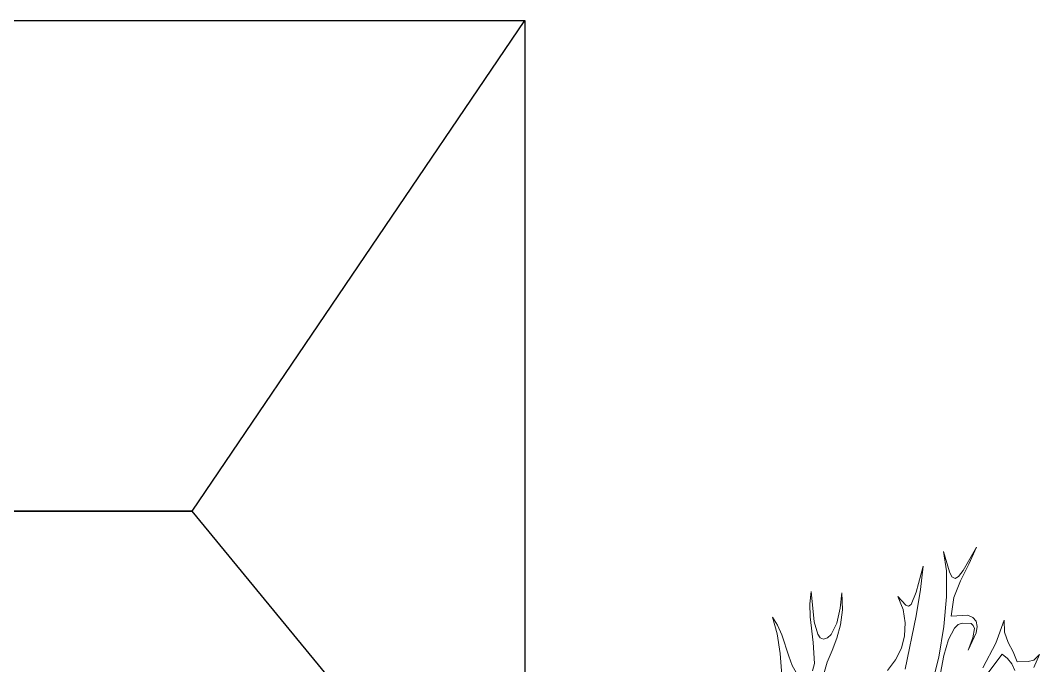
# Model space of a CAD drawing. Header units: inches. Extents: x -885 to 26362, y -28010 to 990.
# Drawn here: x 4303.903 to 4305.366, y -2377.443 to -2376.516 of the extents above; entities that cross this region are included whole.
import ezdxf

# ---------------------------------------------------------------- set-up
doc = ezdxf.new("R2010")
doc.units = ezdxf.units.IN
doc.header["$MEASUREMENT"] = 0
doc.layers.add('Text', color=7, linetype='Continuous')
doc.layers.add('TREE', color=3, linetype='Continuous', lineweight=15)

# ---------------------------------------------------------------- blocks, each defined once
blk = doc.blocks.new('tree2')
at = {"layer": 'TREE'}
for points in [[(5207.1488, 5948.7163), (5207.1525, 5948.736), (5207.1577, 5948.7539), (5207.1642, 5948.7665), (5207.1682, 5948.7705), (5207.1728, 5948.772), (5207.1827, 5948.7717), (5207.1851, 5948.7693), (5207.1864, 5948.7659), (5207.1848, 5948.7557), (5207.1796, 5948.7419), (5207.1882, 5948.761), (5207.1894, 5948.7684), (5207.1882, 5948.7742), (5207.1848, 5948.7782), (5207.179, 5948.7807), (5207.1605, 5948.7798), (5207.1633, 5948.8004), (5207.171, 5948.8192), (5207.1802, 5948.8379), (5207.1888, 5948.8567), (5207.1737, 5948.8306), (5207.1685, 5948.8241), (5207.1648, 5948.8216), (5207.1614, 5948.8235), (5207.1586, 5948.829), (5207.1519, 5948.8518), (5207.1553, 5948.8302), (5207.1553, 5948.8013), (5207.1522, 5948.7684), (5207.1466, 5948.7342), (5207.1386, 5948.7018)], [(5207.1094, 5948.7206), (5207.1214, 5948.7801), (5207.1263, 5948.8093), (5207.1294, 5948.8355), (5207.1217, 5948.8065), (5207.1158, 5948.7927), (5207.1131, 5948.7908), (5207.11, 5948.7921), (5207.1011, 5948.8016), (5207.1069, 5948.7871), (5207.1094, 5948.7724), (5207.1085, 5948.7579), (5207.1051, 5948.744), (5207.0986, 5948.7311), (5207.0897, 5948.7191)], [(5207.0188, 5948.7154), (5207.0225, 5948.7286), (5207.0278, 5948.7416), (5207.033, 5948.7554), (5207.0373, 5948.7702), (5207.0395, 5948.7868), (5207.0386, 5948.8056), (5207.037, 5948.7887), (5207.033, 5948.772), (5207.0268, 5948.7594), (5207.0228, 5948.7557), (5207.0182, 5948.7542), (5207.0145, 5948.7557), (5207.0118, 5948.7597), (5207.0078, 5948.7733), (5207.0047, 5948.8072), (5207.0031, 5948.7936), (5207.0034, 5948.7791), (5207.0068, 5948.7505), (5207.0081, 5948.7271), (5207.0059, 5948.7188)], [(5206.9877, 5948.7169), (5206.9834, 5948.7246), (5206.9797, 5948.7351), (5206.972, 5948.7588), (5206.9671, 5948.7696), (5206.9613, 5948.7785), (5206.9665, 5948.76), (5206.9702, 5948.7382), (5206.9717, 5948.7138)], [(5207.2526, 5948.7225), (5207.259, 5948.7369), (5207.2526, 5948.7308), (5207.2464, 5948.7292), (5207.2341, 5948.7289), (5207.2295, 5948.74), (5207.2239, 5948.7505), (5207.2199, 5948.7619), (5207.2196, 5948.7754), (5207.2101, 5948.7496), (5207.1956, 5948.7222)], [(5207.1959, 5948.7086), (5207.2172, 5948.7373), (5207.2233, 5948.7326), (5207.2282, 5948.7265), (5207.2316, 5948.7191)]]:
    blk.add_lwpolyline(points, dxfattribs=at)

msp = doc.modelspace()

# ---------------------------------------------------------------- linework, layer by layer
at = {"layer": 'Text'}
msp.add_lwpolyline([(4302.406999, -2376.516181), (4304.627017, -2376.516181), (4304.627017, -2377.802626), (4302.406999, -2377.802626)], close=True, dxfattribs=at)
msp.add_lwpolyline([(4304.149292, -2377.221221), (4304.627017, -2376.516181), (4304.627017, -2377.802626), (4304.149292, -2377.221221), (4302.843696, -2377.221221), (4302.406999, -2376.516181), (4302.406999, -2377.802626), (4302.843696, -2377.221221)], dxfattribs=at)
at = {"layer": 'Text', "color": 6}
msp.add_lwpolyline([(4302.843696, -2377.221221), (4304.149292, -2377.221221)], dxfattribs=at)

# ---------------------------------------------------------------- block references
at = {"layer": 'TREE', "color": 3, "xscale": 1.288602291024512, "yscale": 1.288602291008523, "zscale": 1.288602291016571}
msp.add_blockref('tree2', (-2404.720162, -10042.983322), dxfattribs=at)

doc.saveas('drawing.dxf')
